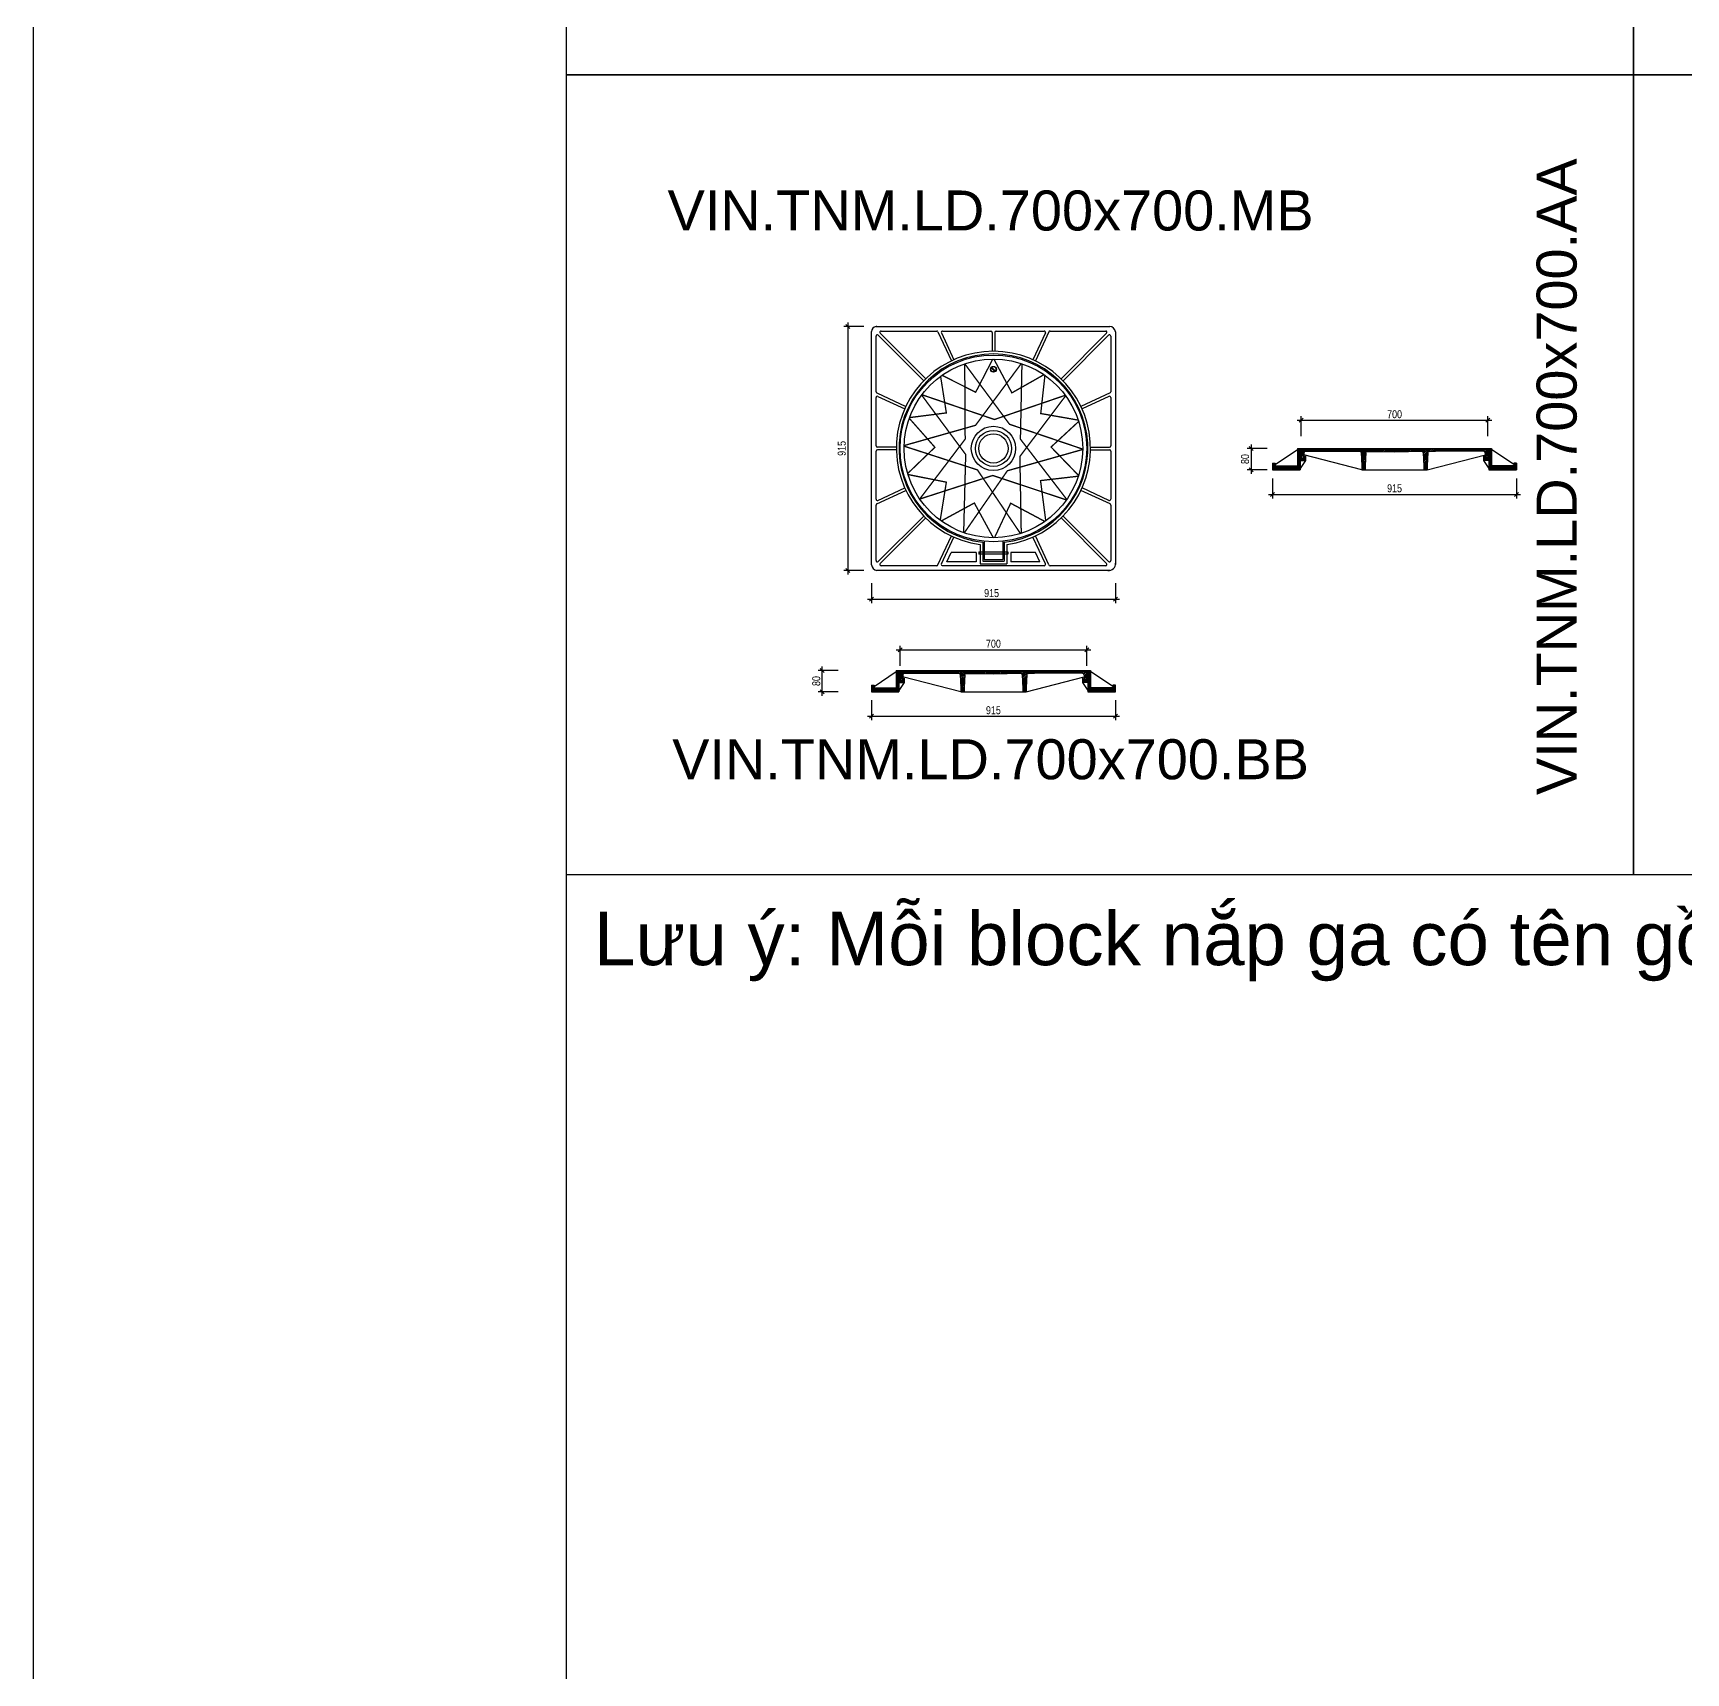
# Model space of a CAD drawing. Header units: feet. Extents: x 0 to 46220, y -100 to 29800.
# Drawn here: x 0 to 6196, y 15301 to 21449 of the extents above; entities that cross this region are included whole.
import ezdxf
from ezdxf.enums import TextEntityAlignment as Align

# ---------------------------------------------------------------- set-up
doc = ezdxf.new("R2010")
doc.units = ezdxf.units.FT
doc.header["$MEASUREMENT"] = 0
doc.layers.get('Defpoints').update_dxf_attribs({"color": 8})
for name, color, linetype in [('1', 1, 'Continuous'), ('VHG-140', 140, 'Continuous'), ('VHG-Dim', 140, 'Continuous'), ('VHG-Nap3', 251, 'Continuous'), ('VHG-Nap4', 7, 'Continuous'), ('VHG-Text', 7, 'Continuous'), ('VHG-Thep', 1, 'Continuous')]:
    doc.layers.add(name, color=color, linetype=linetype)
doc.styles.add('VHG-Unicode.Bold', font='arial.ttf', dxfattribs={"width": 0.8})
doc.styles.add('VHG-Unicode.Regular', font='arial.ttf', dxfattribs={"width": 0.8})
doc.dimstyles.new('VHG1-15', dxfattribs={"dimscale": 150, "dimtxt": 0.2, "dimasz": 0.1, "dimexe": 0.1, "dimexo": 0.1, "dimgap": 0.05, "dimtad": 1, "dimdec": 0, "dimzin": 0, "dimdsep": 46, "dimtxsty": 'VHG-Unicode.Regular', "dimblk": 'OBLIQUE', "dimcen": 0.1, "dimdle": 0.1, "dimclrd": 140, "dimclre": 140, "dimclrt": 7, "dimaunit": 1, "dimadec": 3, "dimazin": 0, "dimtfac": 1, "dimtdec": 0, "dimtix": 1, "dimtofl": 0, "dimtmove": 0, "dimatfit": 3, "dimldrblk": 'DOTSMALL', "dimfxl": 0.4, "dimfxlon": 1, "dimtolj": 1, "dimtzin": 0, "dimarcsym": 0})
pattern_1 = [(45, (-4235.1312, 103403.402), (-2.24506403, 2.24506403), [])]
pattern_2 = [(45, (-4235.1312, 103403.402), (-2.24506403, 2.24506403), [])]

# ---------------------------------------------------------------- blocks, each defined once
blk = doc.blocks.new('_Oblique')
at = {"layer": 'VHG-Dim', "linetype": 'ByBlock', "lineweight": -2}
blk.add_line((-0.5, -0.5), (0.5, 0.5), dxfattribs=at)
blk = doc.blocks.new('*D394')
at = {"layer": 'Defpoints', "color": 0, "transparency": 16777216}
for p in [(3160.1, 20349), (3054.1, 19434), (3163.3, 19434)]:
    blk.add_point(p, dxfattribs=at)
at = {"layer": 'VHG-Dim', "color": 140, "lineweight": -2, "transparency": 16777216}
for p, q in [((3114.1, 20349), (3039.1, 20349)), ((3054.1, 20364), (3054.1, 19419)), ((3114.1, 19434), (3039.1, 19434))]:
    blk.add_line(p, q, dxfattribs=at)
at = {"layer": 'VHG-Dim', "color": 140, "lineweight": -2, "transparency": 16777216, "xscale": 15, "yscale": 15, "zscale": 15}
for p, rotation in [((3054.1, 20349), 90), ((3054.1, 19434), 270)]:
    blk.add_blockref('_Oblique', p, dxfattribs=dict(at, rotation=rotation))
at = {"layer": 'VHG-Dim', "color": 7, "transparency": 16777216, "insert": (3031.6, 19891.5), "char_height": 30, "attachment_point": 5, "rotation": 90, "style": 'VHG-Unicode.Regular'}
blk.add_mtext('\\A1;915', dxfattribs=at)
blk = doc.blocks.new('_DotSmall')
at = {"layer": 'VHG-Thep', "linetype": 'ByBlock', "const_width": 0.5}
blk.add_lwpolyline([(-0.0625, 0, 1), (0.0625, 0, 1)], format="xyb", close=True, dxfattribs=at)
blk = doc.blocks.new('*D395')
at = {"layer": 'Defpoints', "color": 0, "transparency": 16777216}
for p in [(4057.6, 19461.1), (3142.6, 19454.7), (4057.6, 19326.4)]:
    blk.add_point(p, dxfattribs=at)
at = {"layer": 'VHG-Dim', "color": 140, "lineweight": -2, "transparency": 16777216}
for p, q in [((3142.6, 19386.4), (3142.6, 19311.4)), ((4057.6, 19386.4), (4057.6, 19311.4)), ((3127.6, 19326.4), (4072.6, 19326.4))]:
    blk.add_line(p, q, dxfattribs=at)
at = {"layer": 'VHG-Dim', "color": 140, "lineweight": -2, "transparency": 16777216, "xscale": 15, "yscale": 15, "zscale": 15, "rotation": 180}
blk.add_blockref('_Oblique', (3142.6, 19326.4), dxfattribs=at)
at = {"layer": 'VHG-Dim', "color": 140, "lineweight": -2, "transparency": 16777216, "xscale": 15, "yscale": 15, "zscale": 15}
blk.add_blockref('_Oblique', (4057.6, 19326.4), dxfattribs=at)
at = {"layer": 'VHG-Dim', "color": 7, "transparency": 16777216, "insert": (3593.2, 19348.9), "char_height": 30, "attachment_point": 5, "style": 'VHG-Unicode.Regular'}
blk.add_mtext('\\A1;915', dxfattribs=at)
blk = doc.blocks.new('*D396')
at = {"layer": 'Defpoints', "color": 0, "transparency": 16777216}
for p in [(2958.6, 19059.3), (3243.8, 19059.3), (3243.8, 18979.3)]:
    blk.add_point(p, dxfattribs=at)
at = {"layer": 'VHG-Dim', "color": 140, "lineweight": -2, "transparency": 16777216}
for p, q in [((3018.6, 19059.3), (2943.6, 19059.3)), ((2958.6, 18964.3), (2958.6, 19074.3)), ((3018.6, 18979.3), (2943.6, 18979.3))]:
    blk.add_line(p, q, dxfattribs=at)
at = {"layer": 'VHG-Dim', "color": 140, "lineweight": -2, "transparency": 16777216, "xscale": 15, "yscale": 15, "zscale": 15}
for p, rotation in [((2958.6, 19059.3), 90), ((2958.6, 18979.3), 270)]:
    blk.add_blockref('_Oblique', p, dxfattribs=dict(at, rotation=rotation))
at = {"layer": 'VHG-Dim', "color": 7, "transparency": 16777216, "insert": (2936.1, 19019.3), "char_height": 30, "attachment_point": 5, "rotation": 90, "style": 'VHG-Unicode.Regular'}
blk.add_mtext('\\A1;80', dxfattribs=at)
blk = doc.blocks.new('VIN.TNM.LD.700x700.MB')
at = {"layer": 'VHG-Nap3', "const_width": 5}
for points in [[(104.6, 318.3), (-67, 86.5), (-334.8, 10.6)], [(-107.5, 317.3), (-105.8, 34.8), (-276.1, -189.7)], [(-2.3, 335), (-66.4, 210.7), (-192.8, 274)], [(335, -2.8), (60.4, 90.4), (-107.5, 317.3)], [(189.4, 276.3), (69.2, 208.2), (1.7, 335)], [(275, -191.4), (101.2, 34.7), (107, 317.4)], [(-198, 270.2), (-176.4, 133), (-314.4, 115.5)], [(317.7, 106.1), (177.4, 130.7), (193.1, 273.7)], [(-268.9, 199.8), (-103.9, -22.9), (-111.5, -315.9)], [(269.4, 199.1), (3.8, 108.3), (-267.9, 201.1)], [(104.4, -318.3), (99.2, -30.2), (270.8, 197.3)], [(-315.4, 112.8), (-219.3, 4.2), (-321.5, -94.2)], [(319.3, -101.5), (216.1, 5.1), (319.5, 100.8)], [(-334.9, 8.4), (-60, -80.6), (101.4, -319.3)], [(-109.2, -316.7), (52.3, -83.9), (335, -4)], [(-320.3, -98), (-176.4, -126.6), (-199.4, -269.2)], [(-276, -189.8), (-2.5, -101.5), (273.7, -193.2)], [(196.2, -271.5), (176.7, -120.7), (318.3, -104.3)], [(-195.5, -272.1), (-71.5, -204.7), (-0.4, -335)], [(4.1, -335), (64.7, -205.6), (192.8, -273.9)]]:
    blk.add_lwpolyline(points, dxfattribs=at)
at = {"layer": 'VHG-Nap4'}
for p, q in [((-457.5, -436.8), (-457.5, 437.8)), ((-440, 457.5), (435.9, 457.5)), ((-437.5, 457.5), (-440, 457.5)), ((-420.9, 440), (-212.3, 440)), ((-207.8, 437.1), (-157.4, 328.2)), ((-190.3, 440), (-10, 440)), ((-5, 435), (-5, 364)), ((5, 435), (5, 364)), ((10, 440), (190.3, 440)), ((207.8, 437.1), (157.4, 328.2)), ((212.3, 440), (420.9, 440)), ((457.5, 437.4), (457.5, -435)), ((-440, 212.3), (-440, 420.9)), ((-431.5, 424.4), (-260.9, 253.8)), ((-424.4, 431.5), (-253.8, 260.9)), ((-194.8, 432.9), (-148.3, 332.4)), ((194.8, 432.9), (148.3, 332.4)), ((253.8, 260.9), (424.4, 431.5)), ((260.9, 253.8), (431.5, 424.4)), ((440, 420.9), (440, 212.3)), ((-8.5, 302), (6.8, 289.3)), ((-7.4, 303.3), (8.3, 291)), ((-440, 10), (-440, 190.3)), ((-437.1, 207.8), (-328.2, 157.4)), ((-432.9, 194.8), (-332.4, 148.3)), ((437.1, 207.8), (328.2, 157.4)), ((432.9, 194.8), (332.4, 148.3)), ((440, 190.3), (440, 10)), ((-364, 5), (-435, 5)), ((364, 5), (435, 5)), ((-440, -190.3), (-440, -10)), ((-364, -5), (-435, -5)), ((364, -5), (435, -5)), ((440, -10), (440, -190.3)), ((-437.1, -207.8), (-328.2, -157.4)), ((-432.9, -194.8), (-332.4, -148.3)), ((437.1, -207.8), (328.2, -157.4)), ((432.9, -194.8), (332.4, -148.3)), ((-440, -420.9), (-440, -212.3)), ((440, -212.3), (440, -420.9)), ((-431.5, -424.4), (-260.9, -253.8)), ((-424.4, -431.5), (-253.8, -260.9)), ((253.8, -260.9), (424.4, -431.5)), ((260.9, -253.8), (431.5, -424.4)), ((-207.8, -437.1), (-157.4, -328.2)), ((-194.8, -432.9), (-148.3, -332.4)), ((-50, -360.5), (-50, -433.2)), ((-40, -351.7), (-40, -423.2)), ((-35, -348.2), (-35, -416.4)), ((35, -348.2), (35, -416.4)), ((40, -351.7), (40, -423.2)), ((50, -360.5), (50, -433.2)), ((194.8, -432.9), (148.3, -332.4)), ((207.8, -437.1), (157.4, -328.2)), ((-174.6, -425), (-158.4, -390)), ((-65, -425), (-174.6, -425)), ((-65, -390), (-158.4, -390)), ((-65, -390), (-65, -425)), ((-55, -387.9), (53.8, -387.9)), ((-55, -387.9), (-55, -396.8)), ((53.8, -396.8), (-55, -396.8)), ((-50, -433.2), (50, -433.2)), ((-40, -423.2), (40, -423.2)), ((-35, -416.4), (35, -416.4)), ((53.8, -387.9), (53.8, -396.8)), ((65, -390), (65, -425)), ((158.4, -390), (65, -390)), ((174.6, -425), (65, -425)), ((174.6, -425), (158.4, -390)), ((435.9, -457.5), (-436.8, -457.5)), ((-212.3, -440), (-420.9, -440)), ((190.3, -440), (-190.3, -440)), ((420.9, -440), (212.3, -440))]:
    blk.add_line(p, q, dxfattribs=at)
for centre, radius in [((0, 0), 350), ((0, 0), 335), ((0, 296.6), 11), ((0, 296.6), 10), ((0, 0), 83), ((0, 0), 67.5), ((0, 0), 55)]:
    blk.add_circle(centre, radius, dxfattribs=at)
for centre, radius, start, end in [((-433.3, 433.9), 24.6, 105.94875, 170.86236), ((-420.9, 435), 5, 90, 225), ((-212.3, 435), 5, 24.82997, 90), ((-190.3, 435), 5, 90, 204.82997), ((-10, 435), 5, 0, 90), ((10, 435), 5, 90, 180), ((190.3, 435), 5, 335.17003, 90), ((212.3, 435), 5, 90, 155.17003), ((420.9, 435), 5, 315, 90), ((432.9, 432.7), 25, 10.78509, 83.24343), ((-435, 420.9), 5, 45, 180), ((435, 420.9), 5, 0, 135), ((0, 0), 364, 277.89526, 262.10474), ((0, 0), 354, 276.48796, 263.51204), ((-435, 212.3), 5, 180, 245.17003), ((-435, 190.3), 5, 65.17003, 180), ((435, 190.3), 5, 0, 114.82997), ((435, 212.3), 5, 294.82997, 0), ((-435, 10), 5, 180, 270), ((435, 10), 5, 270, 0), ((-435, -10), 5, 90, 180), ((435, -10), 5, 0, 90), ((-435, -190.3), 5, 180, 294.82997), ((-435, -212.3), 5, 114.82997, 180), ((435, -190.3), 5, 245.17003, 0), ((435, -212.3), 5, 0, 65.17003), ((-435, -420.9), 5, 180, 315), ((-420.9, -435), 5, 135, 270), ((-190.3, -435), 5, 155.17003, 270), ((190.3, -435), 5, 270, 24.82997), ((420.9, -435), 5, 270, 45), ((432.6, -432.7), 25, 262.32551, 5.16387), ((435, -420.9), 5, 225, 0), ((-432.8, -432.8), 25, 189.23844, 260.84435), ((-212.3, -435), 5, 270, 335.17003), ((212.3, -435), 5, 204.82997, 270)]:
    blk.add_arc(centre, radius, start, end, dxfattribs=at)
blk = doc.blocks.new('VIN.TNM.LD.700x700.BB')
at = {"layer": 'VHG-Nap3'}
h = blk.add_hatch(dxfattribs=at)
h.set_pattern_fill('ANSI31', color=256)
h.set_pattern_definition(pattern_1)
h.paths.add_polyline_path([(-354, -45), (-334, -45), (-334, -29), (-337.9, -29), (-339.6, -35), (-354, -35), (-354, 0), (-364, 0), (-364, -65), (-440, -65), (-447.5, -65), (-447.5, -55), (-457.5, -55), (-457.5, -75), (-457.5, -80), (-354, -80), (-354, -75)])
h.paths.add_polyline_path([(457.5, -65), (440, -65), (363.5, -65), (372.7, -80), (457.5, -80), (457.5, -75)])
h.paths.add_polyline_path([(364, 0), (354, 0), (354, -35), (345.2, -35), (351.3, -45), (354, -45), (354, -49.4), (363.5, -65), (364, -65)])
h.paths.add_polyline_path([(345.2, -35), (339.6, -35), (337.9, -29), (334, -29), (334, -45), (351.3, -45)])
h.paths.add_polyline_path([(363.5, -65), (354, -49.4), (354, -75), (354, -80), (372.7, -80)])
h = blk.add_hatch(dxfattribs=at)
h.set_pattern_fill('ANSI31', color=256, scale=35)
h.set_pattern_definition([(45, (-27253.9515, 27541.9955), (-3.09359217, 3.09359217), [])])
h.paths.add_polyline_path([(350, 0), (0, 0), (-350, 0), (-350, -31), (-340.9, -31), (-340.1, -17.6, -0.396543), (-333.1, -11), (-154, -11), (-128.8, -11, -0.362608), (-124.7, -15.8), (-122.5, -64), (-122.5, -80), (-109.6, -80), (-109.6, -65), (-107.4, -16, -0.391326), (-102.4, -11.1), (0, -13), (104.2, -11, -0.327073), (107.6, -15.7), (107.6, -16.5), (109.8, -65), (109.8, -80), (122.7, -80), (122.7, -65), (124.9, -16, -0.391326), (130, -11.1), (154, -11), (333.1, -11, -0.396543), (340.1, -17.6), (340.9, -31), (350, -31)])
at = {"layer": 'VHG-Nap4'}
h = blk.add_hatch(dxfattribs=at)
h.set_pattern_fill('ANSI31', color=256)
h.set_pattern_definition(pattern_1)
h.paths.add_polyline_path([(457.5, -55), (447.5, -55), (447.5, -65), (457.5, -65)])
for p, q in [((-364, 0), (364, 0)), ((-364, 0), (-364, -65)), ((-354, 0), (-354, -35)), ((-350, 0), (-350, -35)), ((350, 0), (350, -35)), ((354, 0), (354, -35)), ((364, 0), (364, -65)), ((-457.5, -55), (-447.5, -55)), ((-457.5, -55), (-457.5, -80)), ((-447.5, -60), (-364, -4.5)), ((-447.5, -55), (-447.5, -65)), ((-354, -35), (-339.6, -35)), ((-354, -45), (-334, -45)), ((-334, -45), (-354, -75)), ((-354, -45), (-354, -80)), ((-340.1, -17.6), (-341.1, -35)), ((-122.5, -80), (-340.5, -24.1)), ((-337.9, -29), (-339.6, -35)), ((-337.9, -29), (-334, -29)), ((-334, -29), (-334, -45)), ((-333.1, -11), (-154, -11)), ((-153.9, -11), (-128.8, -11)), ((-124.8, -15.4), (-122.5, -64)), ((-107.4, -15.8), (-109.6, -65)), ((-102.4, -11.1), (0, -13)), ((0, -13), (104.2, -11)), ((107.6, -16.5), (107.6, -15.7)), ((107.6, -16.5), (109.8, -65.1)), ((124.9, -15.8), (122.7, -65)), ((122.7, -80), (340.5, -24.1)), ((130, -11.1), (154, -11)), ((333.1, -11), (154, -11)), ((337.9, -29), (334, -29)), ((334, -29), (334, -45)), ((354, -45), (334, -45)), ((334, -45), (354, -75)), ((337.9, -29), (339.6, -35)), ((354, -35), (339.6, -35)), ((340.1, -17.6), (341.1, -35)), ((354, -45), (354, -80)), ((447.5, -60), (364, -4.2)), ((447.5, -55), (447.5, -65)), ((457.5, -55), (447.5, -55)), ((457.5, -80), (457.5, -55)), ((-457.5, -80), (-354, -80)), ((-447.5, -65), (-364, -65)), ((-122.5, -64), (-122.5, -80)), ((-122.5, -80), (122.7, -80)), ((-109.6, -65), (-109.6, -80)), ((109.8, -65), (109.8, -80)), ((122.7, -65), (122.7, -80)), ((354, -80), (457.5, -80)), ((457.5, -65), (364, -65))]:
    blk.add_line(p, q, dxfattribs=at)
for centre, radius, start, end in [((-333.1, -18), 7, 90, 176.52184), ((-129.6, -15.9), 4.9, 0.24087, 79.9651), ((-102.2, -16.2), 5.18, 91.88891, 176.5954), ((102.7, -15.7), 4.9, 0.24087, 72.68705), ((130.1, -16.2), 5.18, 91.88891, 176.5954), ((333.1, -18), 7, 3.47816, 90)]:
    blk.add_arc(centre, radius, start, end, dxfattribs=at)
blk = doc.blocks.new('VIN.TNM.LD.700x700.AA')
at = {"layer": 'VHG-Nap3'}
h = blk.add_hatch(dxfattribs=at)
h.set_pattern_fill('ANSI31', color=256)
h.set_pattern_definition(pattern_2)
h.paths.add_polyline_path([(-354, -45), (-334, -45), (-334, -29), (-337.9, -29), (-339.6, -35), (-354, -35), (-354, 0), (-364, 0), (-364, -65), (-440, -65), (-447.5, -65), (-447.5, -55), (-457.5, -55), (-457.5, -75), (-457.5, -80), (-354, -80), (-354, -75)])
h.paths.add_polyline_path([(457.5, -65), (440, -65), (363.5, -65), (372.7, -80), (457.5, -80), (457.5, -75)])
h.paths.add_polyline_path([(364, 0), (354, 0), (354, -35), (345.2, -35), (351.3, -45), (354, -45), (354, -49.4), (363.5, -65), (364, -65)])
h.paths.add_polyline_path([(345.2, -35), (339.6, -35), (337.9, -29), (334, -29), (334, -45), (351.3, -45)])
h.paths.add_polyline_path([(363.5, -65), (354, -49.4), (354, -75), (354, -80), (372.7, -80)])
h = blk.add_hatch(dxfattribs=at)
h.set_pattern_fill('ANSI31', color=256, scale=35)
h.set_pattern_definition([(45, (-27253.9515, 27541.9955), (-3.09359217, 3.09359217), [])])
h.paths.add_polyline_path([(350, 0), (0, 0), (-350, 0), (-350, -31), (-340.9, -31), (-340.1, -17.6, -0.396543), (-333.1, -11), (-154, -11), (-128.8, -11, -0.362608), (-124.7, -15.8), (-122.5, -64), (-122.5, -80), (-109.6, -80), (-109.6, -65), (-107.4, -16, -0.391326), (-102.4, -11.1), (0, -13), (104.2, -11, -0.327073), (107.6, -15.7), (107.6, -16.5), (109.8, -65), (109.8, -80), (122.7, -80), (122.7, -65), (124.9, -16, -0.391326), (130, -11.1), (154, -11), (333.1, -11, -0.396543), (340.1, -17.6), (340.9, -31), (350, -31)])
at = {"layer": 'VHG-Nap4'}
h = blk.add_hatch(dxfattribs=at)
h.set_pattern_fill('ANSI31', color=256)
h.set_pattern_definition(pattern_2)
h.paths.add_polyline_path([(457.5, -55), (447.5, -55), (447.5, -65), (457.5, -65)])
for p, q in [((-364, 0), (364, 0)), ((-364, 0), (-364, -65)), ((-354, 0), (-354, -35)), ((-350, 0), (-350, -35)), ((350, 0), (350, -35)), ((354, 0), (354, -35)), ((364, 0), (364, -65)), ((-457.5, -55), (-457.5, -80)), ((-457.5, -55), (-447.5, -55)), ((-447.5, -60), (-364, -4.5)), ((-447.5, -55), (-447.5, -65)), ((-354, -35), (-339.6, -35)), ((-354, -45), (-334, -45)), ((-354, -45), (-354, -80)), ((-334, -45), (-354, -75)), ((-340.1, -17.6), (-341.1, -35)), ((-122.5, -80), (-340.5, -24.1)), ((-337.9, -29), (-339.6, -35)), ((-337.9, -29), (-334, -29)), ((-334, -29), (-334, -45)), ((-333.1, -11), (-154, -11)), ((-153.9, -11), (-128.8, -11)), ((-124.8, -15.4), (-122.5, -64)), ((-107.4, -15.8), (-109.6, -65)), ((-102.4, -11.1), (0, -13)), ((0, -13), (104.2, -11)), ((107.6, -16.5), (107.6, -15.7)), ((107.6, -16.5), (109.8, -65.1)), ((124.9, -15.8), (122.7, -65)), ((122.7, -80), (340.5, -24.1)), ((130, -11.1), (154, -11)), ((333.1, -11), (154, -11)), ((337.9, -29), (334, -29)), ((334, -29), (334, -45)), ((354, -45), (334, -45)), ((334, -45), (354, -75)), ((337.9, -29), (339.6, -35)), ((354, -35), (339.6, -35)), ((340.1, -17.6), (341.1, -35)), ((354, -45), (354, -80)), ((447.5, -60), (364, -4.2)), ((447.5, -55), (447.5, -65)), ((457.5, -55), (447.5, -55)), ((457.5, -55), (457.5, -80)), ((-457.5, -80), (-354, -80)), ((-447.5, -65), (-364, -65)), ((-122.5, -64), (-122.5, -80)), ((-122.5, -80), (122.7, -80)), ((-109.6, -65), (-109.6, -80)), ((109.8, -65), (109.8, -80)), ((122.7, -65), (122.7, -80)), ((354, -80), (457.5, -80)), ((457.5, -65), (364, -65))]:
    blk.add_line(p, q, dxfattribs=at)
for centre, radius, start, end in [((-333.1, -18), 7, 90, 176.52184), ((-129.6, -15.9), 4.9, 0.24087, 79.9651), ((-102.2, -16.2), 5.18, 91.88891, 176.5954), ((102.7, -15.7), 4.9, 0.24087, 72.68705), ((130.1, -16.2), 5.18, 91.88891, 176.5954), ((333.1, -18), 7, 3.47816, 90)]:
    blk.add_arc(centre, radius, start, end, dxfattribs=at)
blk = doc.blocks.new('Khung')
at = {"layer": 'Defpoints'}
blk.add_lwpolyline([(0, -29700), (42000, -29700), (42000, 0), (0, 0)], close=True, dxfattribs=at)
at = {"layer": 'VHG-140'}
blk.add_lwpolyline([(2000, -500), (41500, -500), (41500, -29200), (2000, -29200)], close=True, dxfattribs=at)
blk = doc.blocks.new('*D336')
at = {"layer": 'Defpoints', "color": 0, "transparency": 16777216}
for p in [(3142.6, 18979.3), (4057.6, 18979.3), (4057.6, 18887.2)]:
    blk.add_point(p, dxfattribs=at)
at = {"layer": 'VHG-Dim', "color": 140, "lineweight": -2, "transparency": 16777216}
for p, q in [((3142.6, 18947.2), (3142.6, 18872.2)), ((4057.6, 18947.2), (4057.6, 18872.2)), ((3127.6, 18887.2), (4072.6, 18887.2))]:
    blk.add_line(p, q, dxfattribs=at)
at = {"layer": 'VHG-Dim', "color": 140, "lineweight": -2, "transparency": 16777216, "xscale": 15, "yscale": 15, "zscale": 15, "rotation": 180}
blk.add_blockref('_Oblique', (3142.6, 18887.2), dxfattribs=at)
at = {"layer": 'VHG-Dim', "color": 140, "lineweight": -2, "transparency": 16777216, "xscale": 15, "yscale": 15, "zscale": 15}
blk.add_blockref('_Oblique', (4057.6, 18887.2), dxfattribs=at)
at = {"layer": 'VHG-Dim', "color": 7, "transparency": 16777216, "insert": (3600.1, 18909.7), "char_height": 30, "attachment_point": 5, "style": 'VHG-Unicode.Regular'}
blk.add_mtext('\\A1;915', dxfattribs=at)
blk = doc.blocks.new('*D350')
at = {"layer": 'Defpoints', "color": 0, "transparency": 16777216}
for p in [(5453.9, 19996.9), (4753.9, 19891.5), (5453.9, 19891.5)]:
    blk.add_point(p, dxfattribs=at)
at = {"layer": 'VHG-Dim', "color": 140, "lineweight": -2, "transparency": 16777216}
for p, q in [((4738.9, 19996.9), (5468.9, 19996.9)), ((4753.9, 19936.9), (4753.9, 20011.9)), ((5453.9, 19936.9), (5453.9, 20011.9))]:
    blk.add_line(p, q, dxfattribs=at)
at = {"layer": 'VHG-Dim', "color": 140, "lineweight": -2, "transparency": 16777216, "xscale": 15, "yscale": 15, "zscale": 15, "rotation": 180}
blk.add_blockref('_Oblique', (4753.9, 19996.9), dxfattribs=at)
at = {"layer": 'VHG-Dim', "color": 140, "lineweight": -2, "transparency": 16777216, "xscale": 15, "yscale": 15, "zscale": 15}
blk.add_blockref('_Oblique', (5453.9, 19996.9), dxfattribs=at)
at = {"layer": 'VHG-Dim', "color": 7, "transparency": 16777216, "insert": (5103.9, 20019.4), "char_height": 30, "attachment_point": 5, "style": 'VHG-Unicode.Regular'}
blk.add_mtext('\\A1;700', dxfattribs=at)
blk = doc.blocks.new('*D351')
at = {"layer": 'Defpoints', "color": 0, "transparency": 16777216}
for p in [(4739.9, 19891.5), (4566.1, 19811.5), (4646.4, 19811.5)]:
    blk.add_point(p, dxfattribs=at)
at = {"layer": 'VHG-Dim', "color": 140, "lineweight": -2, "transparency": 16777216}
for p, q in [((4626.1, 19891.5), (4551.1, 19891.5)), ((4566.1, 19906.5), (4566.1, 19796.5)), ((4626.1, 19811.5), (4551.1, 19811.5))]:
    blk.add_line(p, q, dxfattribs=at)
at = {"layer": 'VHG-Dim', "color": 140, "lineweight": -2, "transparency": 16777216, "xscale": 15, "yscale": 15, "zscale": 15}
for p, rotation in [((4566.1, 19891.5), 90), ((4566.1, 19811.5), 270)]:
    blk.add_blockref('_Oblique', p, dxfattribs=dict(at, rotation=rotation))
at = {"layer": 'VHG-Dim', "color": 7, "transparency": 16777216, "insert": (4543.6, 19851.5), "char_height": 30, "attachment_point": 5, "rotation": 90, "style": 'VHG-Unicode.Regular'}
blk.add_mtext('\\A1;80', dxfattribs=at)
blk = doc.blocks.new('*D352')
at = {"layer": 'Defpoints', "color": 0, "transparency": 16777216}
for p in [(4646.4, 19811.5), (5561.4, 19811.5), (5561.4, 19719.2)]:
    blk.add_point(p, dxfattribs=at)
at = {"layer": 'VHG-Dim', "color": 140, "lineweight": -2, "transparency": 16777216}
for p, q in [((4646.4, 19779.2), (4646.4, 19704.2)), ((5561.4, 19779.2), (5561.4, 19704.2)), ((4631.4, 19719.2), (5576.4, 19719.2))]:
    blk.add_line(p, q, dxfattribs=at)
at = {"layer": 'VHG-Dim', "color": 140, "lineweight": -2, "transparency": 16777216, "xscale": 15, "yscale": 15, "zscale": 15, "rotation": 180}
blk.add_blockref('_Oblique', (4646.4, 19719.2), dxfattribs=at)
at = {"layer": 'VHG-Dim', "color": 140, "lineweight": -2, "transparency": 16777216, "xscale": 15, "yscale": 15, "zscale": 15}
blk.add_blockref('_Oblique', (5561.4, 19719.2), dxfattribs=at)
at = {"layer": 'VHG-Dim', "color": 7, "transparency": 16777216, "insert": (5103.9, 19741.7), "char_height": 30, "attachment_point": 5, "style": 'VHG-Unicode.Regular'}
blk.add_mtext('\\A1;915', dxfattribs=at)
blk = doc.blocks.new('*D353')
at = {"layer": 'Defpoints', "color": 0, "transparency": 16777216}
for p in [(3950.1, 19136.6), (3250.1, 19059.3), (3950.1, 19059.3)]:
    blk.add_point(p, dxfattribs=at)
at = {"layer": 'VHG-Dim', "color": 140, "lineweight": -2, "transparency": 16777216}
for p, q in [((3250.1, 19076.6), (3250.1, 19151.6)), ((3950.1, 19076.6), (3950.1, 19151.6)), ((3235.1, 19136.6), (3965.1, 19136.6))]:
    blk.add_line(p, q, dxfattribs=at)
at = {"layer": 'VHG-Dim', "color": 140, "lineweight": -2, "transparency": 16777216, "xscale": 15, "yscale": 15, "zscale": 15, "rotation": 180}
blk.add_blockref('_Oblique', (3250.1, 19136.6), dxfattribs=at)
at = {"layer": 'VHG-Dim', "color": 140, "lineweight": -2, "transparency": 16777216, "xscale": 15, "yscale": 15, "zscale": 15}
blk.add_blockref('_Oblique', (3950.1, 19136.6), dxfattribs=at)
at = {"layer": 'VHG-Dim', "color": 7, "transparency": 16777216, "insert": (3600.1, 19159.1), "char_height": 30, "attachment_point": 5, "style": 'VHG-Unicode.Regular'}
blk.add_mtext('\\A1;700', dxfattribs=at)

msp = doc.modelspace()

# ---------------------------------------------------------------- linework, layer by layer
at = {"layer": 'VHG-140'}
for points in [[(2000, 24292.5), (6000, 24292.5), (6000, 21292.5), (2000, 21292.5)], [(6000, 24292.5), (10000, 24292.5), (10000, 21292.5), (6000, 21292.5)], [(2000, 21292.5), (6000, 21292.5), (6000, 18292.5), (2000, 18292.5)], [(6000, 21292.5), (10000, 21292.5), (10000, 18292.5), (6000, 18292.5)]]:
    msp.add_lwpolyline(points, close=True, dxfattribs=at)

# ---------------------------------------------------------------- block references
at = {"layer": '1'}
for name, p in [('VIN.TNM.LD.700x700.MB', (3600.1, 19891.5)), ('VIN.TNM.LD.700x700.AA', (5103.9, 19891.5)), ('VIN.TNM.LD.700x700.BB', (3600.1, 19059.3))]:
    msp.add_blockref(name, p, dxfattribs=at)
at = {"layer": 'Defpoints'}
msp.add_blockref('Khung', (0, 29700), dxfattribs=at)

# ---------------------------------------------------------------- texts
at = {"layer": 'VHG-Nap3', "ltscale": 1000, "style": 'VHG-Unicode.Bold'}
msp.add_text('Lưu ý: Mỗi block nắp ga có tên gồm: Tên block, ví dụ "VIN.TNT.VH.800x800" (là tên trong file excel) kèm thêm hậu tố ".MB" cho block mặt bằng, ".AA" và ".BB" cho các mặt cắt AA và BB.', height=200, dxfattribs=at).set_placement((2102.8, 18054.1), align=Align.MIDDLE_LEFT)
at = {"layer": 'VHG-Text', "style": 'VHG-Unicode.Bold'}
msp.add_text('VIN.TNM.LD.700x700.AA', height=150, rotation=90, dxfattribs=at).set_placement((5786.4, 19785.3), align=Align.CENTER)
for s, p in [('VIN.TNM.LD.700x700.MB', (3589.5, 20708.4)), ('VIN.TNM.LD.700x700.BB', (3589.5, 18651.1))]:
    msp.add_text(s, height=150, dxfattribs=at).set_placement(p, align=Align.CENTER)

# ---------------------------------------------------------------- dimensions: what is measured, and where the dimension line sits
at = {"layer": 'VHG-Dim'}
dim = msp.add_linear_dim(base=(3054.1, 19434), p1=(3160.1, 20349), p2=(3163.3, 19434), angle=90, dimstyle='VHG1-15', dxfattribs=at)
dim.commit()
dim.dimension.update_dxf_attribs({"geometry": '*D394', "text_midpoint": (3054.1, 19891.5), "dimtype": 160})
for base, p1, p2, picture, middle in [((5453.9, 19996.9), (4753.9, 19891.5), (5453.9, 19891.5), '*D350', (5103.9, 20019.4)), ((5561.4, 19719.2), (4646.4, 19811.5), (5561.4, 19811.5), '*D352', (5103.9, 19741.7)), ((3950.1, 19136.6), (3250.1, 19059.3), (3950.1, 19059.3), '*D353', (3600.1, 19159.1)), ((4057.6, 18887.2), (3142.6, 18979.3), (4057.6, 18979.3), '*D336', (3600.1, 18909.7))]:
    dim = msp.add_linear_dim(base=base, p1=p1, p2=p2, dimstyle='VHG1-15', dxfattribs=at)
    dim.commit()
    dim.dimension.update_dxf_attribs({"geometry": picture, "text_midpoint": middle})
dim = msp.add_linear_dim(base=(4566.1, 19811.5), p1=(4739.9, 19891.5), p2=(4646.4, 19811.5), angle=90, dimstyle='VHG1-15', dxfattribs=at)
dim.commit()
dim.dimension.update_dxf_attribs({"geometry": '*D351', "text_midpoint": (4543.6, 19851.5)})
dim = msp.add_linear_dim(base=(4057.6, 19326.4), p1=(3142.6, 19454.7), p2=(4057.6, 19461.1), dimstyle='VHG1-15', override={"dimtxsty": 'VHG-Unicode.Regular'}, dxfattribs=at)
dim.commit()
dim.dimension.update_dxf_attribs({"geometry": '*D395', "text_midpoint": (3593.2, 19326.4), "dimtype": 160})
dim = msp.add_linear_dim(base=(2958.6, 19059.3), p1=(3243.8, 18979.3), p2=(3243.8, 19059.3), angle=90, dimstyle='VHG1-15', override={"dimtxsty": 'VHG-Unicode.Regular'}, dxfattribs=at)
dim.commit()
dim.dimension.update_dxf_attribs({"geometry": '*D396', "text_midpoint": (2958.6, 19019.3), "dimtype": 160})

doc.saveas('drawing.dxf')
